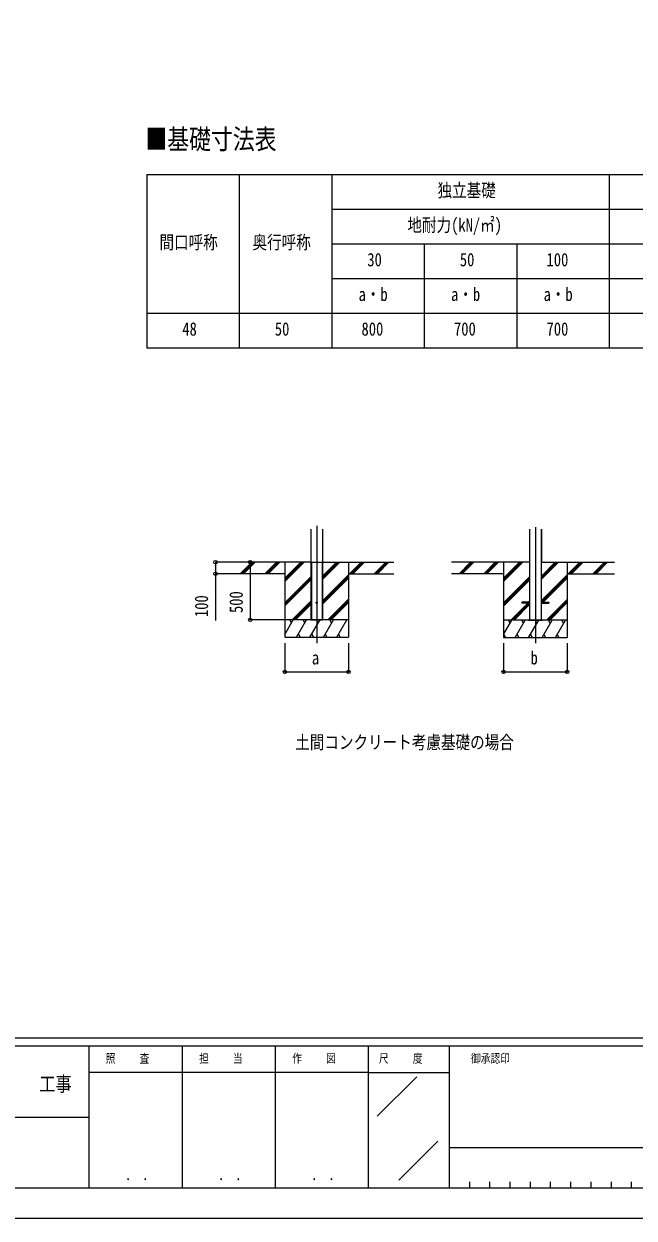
# Model space of a CAD drawing. Units: millimetres, scale not verified. Extents: x -14718 to 14718, y -10397 to 10401.
# Drawn here: x 3970 to 9247, y -10389 to -52 of the extents above; entities that cross this region are included whole.
import ezdxf
from ezdxf.enums import TextEntityAlignment as Align

# ---------------------------------------------------------------- set-up
doc = ezdxf.new("R2010")
doc.units = ezdxf.units.MM
doc.header["$LTSCALE"] = 50
doc.layers.add('0-1_TABLE1', color=7, linetype='Continuous', lineweight=18)
for name, color, linetype in [('0-2_USER1', 3, 'Continuous'), ('0-4_YKK_12', 2, 'Continuous'), ('0-5_YKK_A1', 4, 'Continuous'), ('0-6_YKK_D', 6, 'Continuous'), ('0-7_YKK_ZWAK', 7, 'Continuous')]:
    doc.layers.add(name, color=color, linetype=linetype)
doc.styles.add('ＭＳ ゴシック', font='')
doc.styles.get('ＭＳ ゴシック').set_extended_font_data('MS Gothic')

msp = doc.modelspace()

# ---------------------------------------------------------------- linework, layer by layer
at = {"layer": '0-1_TABLE1'}
for p, q in [((5032.57, -1356.6), (11432.57, -1356.6)), ((5032.57, -1356.6), (5032.57, -2856.6)), ((5832.57, -1356.6), (5832.57, -2856.6)), ((6632.57, -1356.6), (6632.57, -2856.6)), ((9032.57, -1356.6), (9032.57, -2856.6)), ((6632.57, -1656.6), (11432.57, -1656.6)), ((6632.57, -1956.6), (11432.57, -1956.6)), ((7432.57, -1956.6), (7432.57, -2856.6)), ((8232.57, -1956.6), (8232.57, -2856.6)), ((6632.57, -2256.6), (11432.57, -2256.6)), ((5032.57, -2856.6), (11432.57, -2856.6))]:
    msp.add_line(p, q, dxfattribs=at)
msp.add_lwpolyline([(5032.57, -2556.6), (7432.57, -2556.6), (8232.57, -2556.6), (11432.57, -2556.6)], dxfattribs=at)
at = {"layer": '0-4_YKK_12'}
for p, q in [((6502.57, -4397.75), (6502.57, -5411.6)), ((8393.57, -4409.4), (8393.57, -5412.6))]:
    msp.add_line(p, q, dxfattribs=at)
at = {"layer": '0-5_YKK_A1'}
for p, q in [((6452.57, -4427.25), (6452.57, -5211.6)), ((6552.57, -4427.25), (6552.57, -5211.6)), ((6552.57, -4427.25), (6552.57, -5211.6)), ((8343.17, -4427.25), (8343.17, -4712.6)), ((8343.57, -4427.25), (8343.57, -5212.6)), ((8443.57, -4427.25), (8443.57, -5212.6)), ((8445.17, -4427.25), (8445.17, -4712.6)), ((6452.57, -4711.6), (5776.62, -4711.6)), ((5843.3, -4810.2), (5941.9, -4711.6)), ((5856.04, -4811.6), (5956.04, -4711.6)), ((5870.19, -4811.6), (5970.19, -4711.6)), ((6055.44, -4810.2), (6154.03, -4711.6)), ((6068.18, -4811.6), (6168.18, -4711.6)), ((6082.32, -4811.6), (6182.32, -4711.6)), ((6227.57, -4711.6), (6227.57, -5361.6)), ((6227.57, -4878.48), (6394.45, -4711.6)), ((6227.57, -4864.34), (6380.31, -4711.6)), ((6227.57, -4850.2), (6366.17, -4711.6)), ((6452.57, -4711.6), (6552.57, -4711.6)), ((6455.07, -4711.6), (6455.07, -5211.6)), ((6456.57, -4711.6), (6456.57, -5211.6)), ((6548.57, -4711.6), (6548.57, -5211.6)), ((6550.07, -4711.6), (6550.07, -5211.6)), ((6552.57, -4861.85), (6702.82, -4711.6)), ((6552.57, -4847.71), (6688.68, -4711.6)), ((6552.57, -4833.56), (6674.53, -4711.6)), ((6552.57, -4711.6), (7168.19, -4711.6)), ((6777.57, -4711.6), (6777.57, -5361.6)), ((6786.67, -4811.6), (6886.67, -4711.6)), ((6800.81, -4811.6), (6900.81, -4711.6)), ((6814.95, -4811.6), (6914.95, -4711.6)), ((6998.8, -4811.6), (7098.8, -4711.6)), ((7012.94, -4811.6), (7112.94, -4711.6)), ((7027.08, -4811.6), (7127.08, -4711.6)), ((8342.76, -4712.6), (7667.62, -4712.6)), ((7734.31, -4811.2), (7832.9, -4712.6)), ((7747.04, -4812.6), (7847.05, -4712.6)), ((7761.19, -4812.6), (7861.19, -4712.6)), ((7946.44, -4811.2), (8045.04, -4712.6)), ((7959.18, -4812.6), (8059.18, -4712.6)), ((7973.32, -4812.6), (8073.32, -4712.6)), ((8118.57, -4712.6), (8118.57, -5362.6)), ((8118.57, -4879.48), (8285.45, -4712.6)), ((8118.57, -4865.34), (8271.31, -4712.6)), ((8118.57, -4851.2), (8257.17, -4712.6)), ((8342.27, -4712.6), (8342.87, -4712.6)), ((8443.57, -4862.85), (8593.82, -4712.6)), ((8443.57, -4848.71), (8579.68, -4712.6)), ((8443.57, -4834.56), (8565.54, -4712.6)), ((8443.57, -4712.6), (8443.67, -4712.6)), ((8443.67, -4712.6), (8443.97, -4712.6)), ((8444.38, -4712.6), (9076.78, -4712.6)), ((8444.87, -4712.6), (8445.17, -4712.6)), ((8668.57, -4712.6), (8668.57, -5362.6)), ((8677.67, -4812.6), (8777.67, -4712.6)), ((8691.81, -4812.6), (8791.81, -4712.6)), ((8705.95, -4812.6), (8805.95, -4712.6)), ((8889.8, -4812.6), (8989.8, -4712.6)), ((8903.94, -4812.6), (9003.94, -4712.6)), ((8918.08, -4812.6), (9018.08, -4712.6)), ((6227.57, -4811.6), (5776.62, -4811.6)), ((6227.57, -5062.33), (6452.57, -4837.33)), ((6227.57, -5076.47), (6452.57, -4851.47)), ((6552.57, -5045.69), (6777.57, -4820.7)), ((6552.57, -5059.84), (6777.57, -4834.84)), ((6552.57, -5073.98), (6777.57, -4848.98)), ((6777.57, -4811.6), (7168.19, -4811.6)), ((8118.57, -4812.6), (7667.62, -4812.6)), ((8118.57, -5063.33), (8343.57, -4838.33)), ((8118.57, -5077.47), (8343.57, -4852.47)), ((8443.57, -5046.69), (8668.57, -4821.7)), ((8446.31, -5058.1), (8668.57, -4835.84)), ((8460.45, -5058.1), (8668.57, -4849.98)), ((8668.57, -4812.6), (9076.78, -4812.6)), ((6227.57, -5090.61), (6452.57, -4865.61)), ((8118.57, -5091.61), (8343.57, -4866.61)), ((6290.43, -5211.6), (6452.57, -5049.46)), ((6304.57, -5211.6), (6452.57, -5063.6)), ((6598.79, -5211.6), (6777.57, -5032.83)), ((6612.94, -5211.6), (6777.57, -5046.97)), ((6627.08, -5211.6), (6777.57, -5061.11)), ((8343.57, -5058.1), (8276.07, -5058.1)), ((8276.07, -5058.1), (8276.07, -5067.1)), ((8335.93, -5058.1), (8343.57, -5050.46)), ((8335.93, -5058.1), (8343.57, -5050.46)), ((8443.57, -5058.1), (8511.07, -5058.1)), ((8489.79, -5212.6), (8668.57, -5033.83)), ((8503.94, -5212.6), (8668.57, -5047.97)), ((8511.07, -5058.1), (8511.07, -5067.1)), ((8518.08, -5212.6), (8668.57, -5062.11)), ((6318.71, -5211.6), (6452.57, -5077.74)), ((8181.43, -5212.6), (8326.93, -5067.1)), ((8195.57, -5212.6), (8341.07, -5067.1)), ((8209.71, -5212.6), (8343.57, -5078.74)), ((8343.57, -5067.1), (8276.07, -5067.1)), ((8443.57, -5074.98), (8451.45, -5067.1)), ((8443.57, -5074.98), (8451.45, -5067.1)), ((8443.57, -5067.1), (8511.07, -5067.1)), ((6777.57, -5211.6), (6227.57, -5211.6)), ((6227.57, -5337.05), (6300, -5211.6)), ((6285, -5237.58), (6270, -5211.6)), ((6328.87, -5361.6), (6415.47, -5211.6)), ((6400.47, -5237.58), (6385.47, -5211.6)), ((6444.34, -5361.6), (6530.94, -5211.6)), ((6515.94, -5237.58), (6500.94, -5211.6)), ((6559.81, -5361.6), (6646.41, -5211.6)), ((6631.41, -5237.58), (6616.41, -5211.6)), ((6675.28, -5361.6), (6761.88, -5211.6)), ((8668.57, -5212.6), (8118.57, -5212.6)), ((8118.57, -5338.05), (8191, -5212.6)), ((8176, -5238.58), (8161, -5212.6)), ((8219.87, -5362.6), (8306.47, -5212.6)), ((8291.47, -5238.58), (8276.47, -5212.6)), ((8332.67, -5212.6), (8454.47, -5212.6)), ((8335.34, -5362.6), (8421.94, -5212.6)), ((8406.94, -5238.58), (8391.94, -5212.6)), ((8450.81, -5362.6), (8537.41, -5212.6)), ((8522.41, -5238.58), (8507.41, -5212.6)), ((8566.28, -5362.6), (8652.88, -5212.6)), ((8637.88, -5238.58), (8622.88, -5212.6)), ((6227.57, -5361.6), (6777.57, -5361.6)), ((6343.86, -5335.62), (6358.86, -5361.6)), ((6459.33, -5335.62), (6474.33, -5361.6)), ((6574.81, -5335.62), (6589.81, -5361.6)), ((6690.27, -5335.62), (6705.27, -5361.6)), ((8118.57, -5362.6), (8668.57, -5362.6)), ((8119.4, -5336.62), (8134.39, -5362.6)), ((8234.87, -5336.62), (8249.86, -5362.6)), ((8350.34, -5336.62), (8365.33, -5362.6)), ((8465.81, -5336.62), (8480.81, -5362.6)), ((8581.28, -5336.62), (8596.27, -5362.6))]:
    msp.add_line(p, q, dxfattribs=at)
for points in [[(6452.57, -4427.25), (6452.57, -5211.6), (6552.57, -5211.6)], [(8341.97, -4427.25), (8341.97, -4712.6), (8342.27, -4712.6)], [(8443.97, -4427.25), (8443.97, -4712.6), (8444.27, -4712.6), (8444.87, -4712.6)], [(8342.87, -4712.6), (8343.17, -4712.6), (8343.47, -4712.6), (8343.57, -4712.6)]]:
    msp.add_lwpolyline(points, dxfattribs=at)
msp.add_circle((6502.57, -5061.6), 5, dxfattribs=at)
at = {"layer": '0-6_YKK_D'}
for p, q in [((5775.62, -4711.6), (5626.57, -4711.6)), ((5927.57, -4711.6), (5927.57, -5211.6)), ((5775.62, -4811.6), (5626.57, -4811.6)), ((6226.57, -5211.6), (5926.57, -5211.6)), ((6227.57, -5411.6), (6227.57, -5662.6)), ((6777.57, -5411.6), (6777.57, -5662.6)), ((8118.57, -5412.6), (8118.57, -5662.6)), ((8668.57, -5412.6), (8668.57, -5662.6)), ((6227.57, -5661.6), (6777.57, -5661.6)), ((8118.57, -5661.6), (8668.57, -5661.6))]:
    msp.add_line(p, q, dxfattribs=at)
msp.add_lwpolyline([(5627.57, -4711.6), (5627.57, -4811.6), (5627.57, -5216.7)], dxfattribs=at)
for centre in [(5627.57, -4711.6), (5927.57, -4711.6), (5627.57, -4811.6), (5927.57, -5211.6), (6227.57, -5661.6), (6777.57, -5661.6), (8118.57, -5661.6), (8668.57, -5661.6)]:
    msp.add_circle(centre, 14.88, dxfattribs=at)
at = {"layer": '0-7_YKK_ZWAK'}
for p, q in [((13632.57, -8831.6), (-13667.43, -8831.6)), ((4532.57, -8901.6), (-17.43, -8901.6)), ((5337.57, -8901.6), (5337.57, -10126.6)), ((6142.57, -8901.6), (6142.57, -10126.6)), ((6947.57, -8901.6), (6947.57, -10126.6)), ((7647.57, -8901.6), (6947.57, -8901.6)), ((11261.32, -8901.6), (7647.57, -8901.6)), ((7647.57, -8901.6), (7647.57, -10126.6)), ((6947.57, -9129.1), (4532.57, -9129.1)), ((6947.57, -9129.1), (7647.57, -9129.1)), ((7024.87, -9508.12), (7367.63, -9165.35)), ((-17.43, -9514.1), (4532.57, -9514.1)), ((7212.35, -10060.06), (7549.12, -9723.29)), ((7647.57, -9776.6), (11261.32, -9776.6)), ((-17.43, -10126.6), (4532.57, -10126.6)), ((4532.57, -10126.6), (6947.57, -10126.6)), ((6947.57, -10126.6), (7647.57, -10126.6)), ((7647.57, -10126.6), (11261.32, -10126.6)), ((7822.57, -10074.1), (7822.57, -10126.6)), ((7997.57, -10074.1), (7997.57, -10126.6)), ((8172.57, -10074.1), (8172.57, -10126.6)), ((8347.57, -10074.1), (8347.57, -10126.6)), ((8522.57, -10074.1), (8522.57, -10126.6)), ((8697.57, -10074.1), (8697.57, -10126.6)), ((8872.57, -10074.1), (8872.57, -10126.6)), ((9047.57, -10074.1), (9047.57, -10126.6)), ((9222.57, -10074.1), (9222.57, -10126.6))]:
    msp.add_line(p, q, dxfattribs=at)
msp.add_lwpolyline([(-14717.5, -10389.1), (14717.5, -10389.1), (14717.5, 10400.9), (-14717.5, 10400.9)], close=True, dxfattribs=at)
msp.add_lwpolyline([(6947.57, -8901.6), (4532.57, -8901.6), (4532.57, -10126.6)], dxfattribs=at)

# ---------------------------------------------------------------- texts
at = {"layer": '0-1_TABLE1', "style": 'ＭＳ ゴシック', "width": 0.8}
for s, p in [('独立基礎', (7546.97, -1585.35)), ('地耐力(kN/㎡)', (7286.57, -1885.35)), ('間口呼称', (5142.77, -2035.35)), ('奥行呼称', (5946.97, -2035.35)), ('30', (6940.17, -2185.35)), ('50', (7740.17, -2185.35)), ('100', (8489.77, -2185.35)), ('a・b', (6864.57, -2485.35)), ('a・b', (7664.57, -2485.35)), ('a・b', (8464.57, -2485.35)), ('48', (5340.17, -2785.35)), ('50', (6140.17, -2785.35)), ('800', (6889.77, -2785.35)), ('700', (7689.77, -2785.35)), ('700', (8489.77, -2785.35))]:
    msp.add_text(s, height=115.5, dxfattribs=at).set_placement(p, align=Align.BOTTOM_LEFT)
at = {"layer": '0-2_USER1', "style": 'ＭＳ ゴシック', "width": 0.8}
for s, height, p in [('■基礎寸法表', 173.2, (5021, -1188.4)), ('土間コンクリート考慮基礎の場合', 115.5, (6316.5, -6362.6))]:
    msp.add_text(s, height=height, dxfattribs=at).set_placement(p, align=Align.BOTTOM_LEFT)
at = {"layer": '0-6_YKK_D', "style": 'ＭＳ ゴシック', "width": 0.8}
for s, p in [('100', (5597.57, -5186.7)), ('500', (5897.57, -5151.85))]:
    msp.add_text(s, height=115.5, rotation=90, dxfattribs=at).set_placement(p, align=Align.BOTTOM_LEFT)
for s, p in [('b', (8351.57, -5631.6)), ('a', (6460.57, -5631.6))]:
    msp.add_text(s, height=115.5, dxfattribs=at).set_placement(p, align=Align.BOTTOM_LEFT)
at = {"layer": '0-7_YKK_ZWAK', "style": 'ＭＳ ゴシック', "width": 0.8}
for s, height, p in [('照     査', 76.98, (4677.47, -9067.85)), ('担     当', 76.98, (5485.27, -9067.85)), ('作     図', 76.98, (6290.27, -9067.85)), ('尺     度', 76.98, (7039.97, -9067.85)), ('御承認印', 76.98, (7836.98, -9067.85)), ('工事', 128.3, (4103.17, -9330.23)), ('． ．', 90.71, (4847.5, -10089.33)), ('． ．', 90.71, (5652.5, -10089.33)), ('． ．', 90.71, (6457.5, -10089.33))]:
    msp.add_text(s, height=height, dxfattribs=at).set_placement(p, align=Align.BOTTOM_LEFT)

doc.saveas('drawing.dxf')
